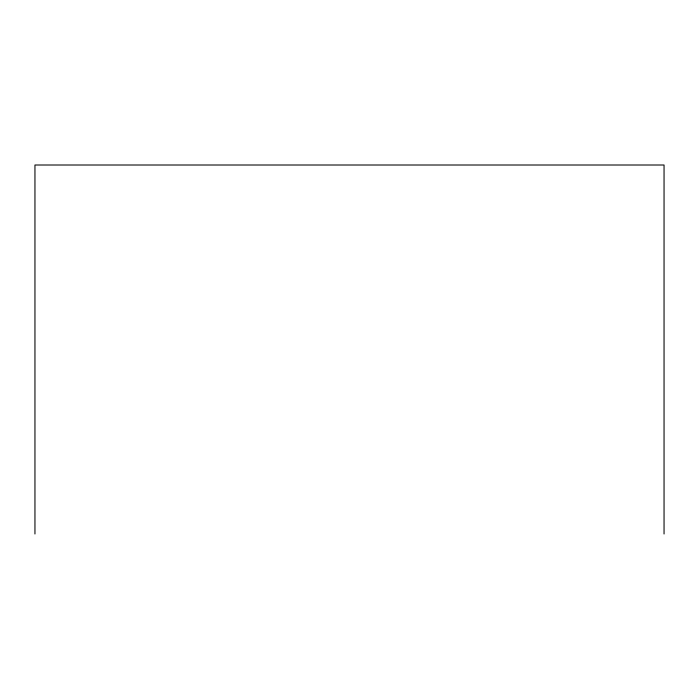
<?xml version="1.0" encoding="UTF-8"?>
<svg xmlns="http://www.w3.org/2000/svg" width="699" height="699" viewBox="0 0 699 699"><rect width="100%" height="100%" fill="white"/><g stroke="black" fill="none" stroke-linecap="round" stroke-linejoin="round"><path stroke-width="1.05" d="M664.05 533.992L664.05 165.008L34.95 165.008L34.95 533.992"/></g></svg>
